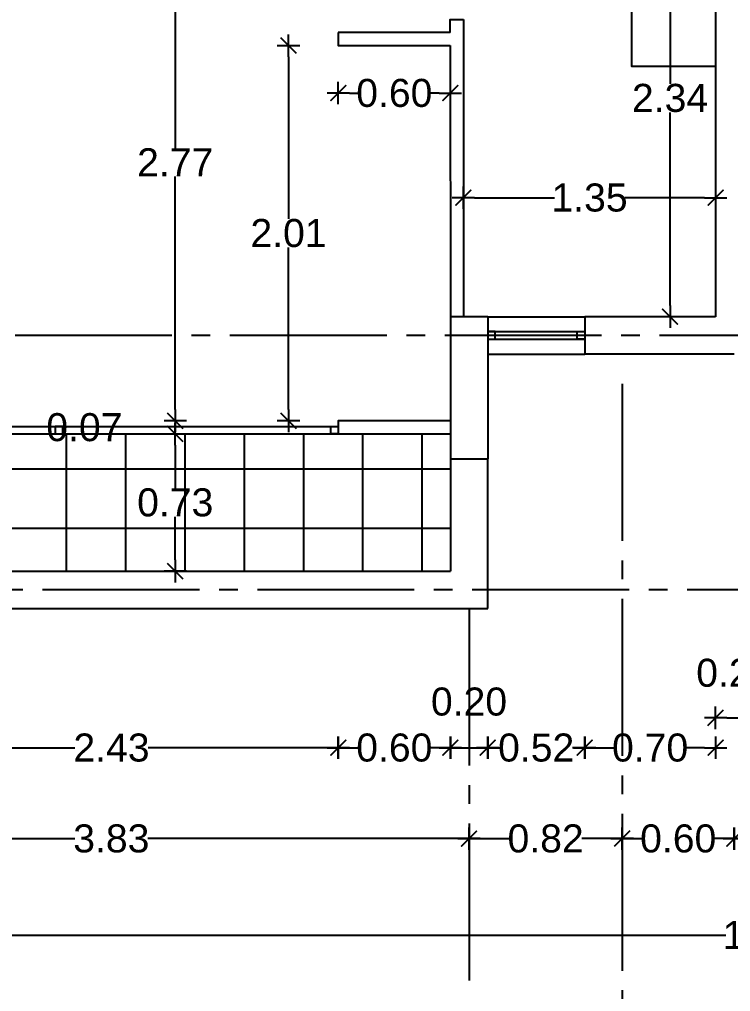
# Model space of a CAD drawing. Header units: millimetres. Extents: x 1217 to 2428, y 234 to 644.
# Drawn here: x 2355.91 to 2359.72, y 520.48 to 525.68 of the extents above; entities that cross this region are included whole.
import ezdxf

# ---------------------------------------------------------------- set-up
doc = ezdxf.new("R2010")
doc.units = ezdxf.units.MM
doc.linetypes.add('ACAD_ISO04W100', pattern=[30, 24, -3, 0, -3])
doc.layers.get('0').update_dxf_attribs({"lineweight": 5})
for name, color, linetype in [('0.1', 251, 'Continuous'), ('0.2', 2, 'Continuous'), ('0.3', 6, 'Continuous'), ('COTAS', 252, 'Continuous'), ('COTAS INTERIORES', 3, 'Continuous'), ('EJES', 8, 'Continuous'), ('MUROS', 7, 'Continuous')]:
    doc.layers.add(name, color=color, linetype=linetype)
doc.styles.add('INTERARQ', font='arial.ttf')
doc.dimstyles.new('ESCALA_1-50', dxfattribs={"dimtxt": 0.15, "dimasz": 0.06, "dimexe": 0.18, "dimexo": 0.0625, "dimgap": 0, "dimtad": 0, "dimtih": 1, "dimtoh": 1, "dimzin": 0, "dimdsep": 46, "dimtxsty": 'INTERARQ', "dimblk": 'DIMTICK', "dimcen": 0, "dimse1": 1, "dimse2": 1, "dimclrd": 256, "dimclre": 1, "dimclrt": 2, "dimadec": 0, "dimazin": 0, "dimtfac": 4.5, "dimtofl": 0, "dimtmove": 2, "dimatfit": 3, "dimldrblk": 'DIMTICK', "dimfxl": 1, "dimtolj": 1, "dimtzin": 0, "dimarcsym": 0})

# ---------------------------------------------------------------- blocks, each defined once
blk = doc.blocks.new('DIMTICK')
at = {"color": 1}
for p, q in [((0, 1), (0, -1)), ((-1, 0), (1, 0))]:
    blk.add_line(p, q, dxfattribs=at)
at = {"color": 3, "const_width": 0.141}
blk.add_lwpolyline([(0.707, 0.707), (-0.707, -0.707)], dxfattribs=at)
blk = doc.blocks.new('*D698')
at = {"layer": 'COTAS INTERIORES', "lineweight": -2, "ltscale": 3, "transparency": 16777216}
for p, q in [((2356.7458, 523.4041), (2356.7458, 523.1733)), ((2356.7458, 522.7893), (2356.7458, 523.0201))]:
    blk.add_line(p, q, dxfattribs=at)
at = {"layer": 'DEFPOINTS', "color": 0, "ltscale": 3, "transparency": 16777216}
for p in [(2356.7458, 523.4641, 0), (2356.7458, 523.4641), (2356.7458, 522.7293, 0)]:
    blk.add_point(p, dxfattribs=at)
at = {"layer": 'COTAS INTERIORES', "lineweight": -2, "ltscale": 3, "transparency": 16777216, "xscale": 0.06, "yscale": 0.06, "zscale": 0.06}
for p, rotation in [((2356.7458, 523.4641), 90), ((2356.7458, 522.7293), 270)]:
    blk.add_blockref('DIMTICK', p, dxfattribs=dict(at, rotation=rotation))
at = {"layer": 'COTAS INTERIORES', "color": 2, "ltscale": 3, "transparency": 16777216, "insert": (2356.7458, 523.0967), "char_height": 0.15, "attachment_point": 5, "style": 'INTERARQ'}
blk.add_mtext('\\A1;0.73', dxfattribs=at)
blk = doc.blocks.new('*D401')
at = {"layer": 'COTAS', "lineweight": -2, "ltscale": 3, "transparency": 16777216}
for p, q in [((2355.2505, 521.7846), (2356.2085, 521.7846)), ((2357.5587, 521.7846), (2356.6007, 521.7846))]:
    blk.add_line(p, q, dxfattribs=at)
at = {"layer": 'DEFPOINTS', "color": 0, "ltscale": 3, "transparency": 16777216}
for p in [(2357.6187, 523.243), (2355.1905, 522.3082), (2357.6187, 521.7846)]:
    blk.add_point(p, dxfattribs=at)
at = {"layer": 'COTAS', "lineweight": -2, "ltscale": 3, "transparency": 16777216, "xscale": 0.06, "yscale": 0.06, "zscale": 0.06, "rotation": 180}
blk.add_blockref('DIMTICK', (2355.1905, 521.7846), dxfattribs=at)
at = {"layer": 'COTAS', "lineweight": -2, "ltscale": 3, "transparency": 16777216, "xscale": 0.06, "yscale": 0.06, "zscale": 0.06}
blk.add_blockref('DIMTICK', (2357.6187, 521.7846), dxfattribs=at)
at = {"layer": 'COTAS', "color": 2, "ltscale": 3, "transparency": 16777216, "insert": (2356.4046, 521.7846), "char_height": 0.15, "attachment_point": 5, "style": 'INTERARQ'}
blk.add_mtext('\\A1;2.43', dxfattribs=at)
blk = doc.blocks.new('*D402')
at = {"layer": 'COTAS', "lineweight": -2, "ltscale": 3, "transparency": 16777216}
for p, q in [((2357.6787, 521.7846), (2357.724, 521.7846)), ((2358.1584, 521.7846), (2358.1131, 521.7846))]:
    blk.add_line(p, q, dxfattribs=at)
at = {"layer": 'DEFPOINTS', "color": 0, "ltscale": 3, "transparency": 16777216}
for p in [(2357.6187, 523.243), (2358.2184, 523.1102), (2358.2184, 521.7846)]:
    blk.add_point(p, dxfattribs=at)
at = {"layer": 'COTAS', "lineweight": -2, "ltscale": 3, "transparency": 16777216, "xscale": 0.06, "yscale": 0.06, "zscale": 0.06, "rotation": 180}
blk.add_blockref('DIMTICK', (2357.6187, 521.7846), dxfattribs=at)
at = {"layer": 'COTAS', "lineweight": -2, "ltscale": 3, "transparency": 16777216, "xscale": 0.06, "yscale": 0.06, "zscale": 0.06}
blk.add_blockref('DIMTICK', (2358.2184, 521.7846), dxfattribs=at)
at = {"layer": 'COTAS', "color": 2, "ltscale": 3, "transparency": 16777216, "insert": (2357.9185, 521.7846), "char_height": 0.15, "attachment_point": 5, "style": 'INTERARQ'}
blk.add_mtext('\\A1;0.60', dxfattribs=at)
blk = doc.blocks.new('*D403')
at = {"layer": 'COTAS', "lineweight": -2, "ltscale": 3, "transparency": 16777216}
blk.add_line((2358.2784, 521.7846), (2358.3584, 521.7846), dxfattribs=at)
at = {"layer": 'DEFPOINTS', "color": 0, "ltscale": 3, "transparency": 16777216}
for p in [(2358.2184, 523.1102), (2358.4184, 523.1102), (2358.4184, 521.7846)]:
    blk.add_point(p, dxfattribs=at)
at = {"layer": 'COTAS', "lineweight": -2, "ltscale": 3, "transparency": 16777216, "xscale": 0.06, "yscale": 0.06, "zscale": 0.06, "rotation": 180}
blk.add_blockref('DIMTICK', (2358.2184, 521.7846), dxfattribs=at)
at = {"layer": 'COTAS', "lineweight": -2, "ltscale": 3, "transparency": 16777216, "xscale": 0.06, "yscale": 0.06, "zscale": 0.06}
blk.add_blockref('DIMTICK', (2358.4184, 521.7846), dxfattribs=at)
at = {"layer": 'COTAS', "color": 2, "ltscale": 3, "transparency": 16777216, "insert": (2358.3184, 522.0307), "char_height": 0.15, "attachment_point": 5, "style": 'INTERARQ'}
blk.add_mtext('\\A1;0.20', dxfattribs=at)
blk = doc.blocks.new('*D404')
at = {"layer": 'COTAS', "lineweight": -2, "ltscale": 3, "transparency": 16777216}
for p, q in [((2358.4784, 521.7846), (2358.4839, 521.7846)), ((2358.8775, 521.7846), (2358.872, 521.7846))]:
    blk.add_line(p, q, dxfattribs=at)
at = {"layer": 'DEFPOINTS', "color": 0, "ltscale": 3, "transparency": 16777216}
for p in [(2358.9375, 523.5101), (2358.4184, 523.1102), (2358.9375, 521.7846)]:
    blk.add_point(p, dxfattribs=at)
at = {"layer": 'COTAS', "lineweight": -2, "ltscale": 3, "transparency": 16777216, "xscale": 0.06, "yscale": 0.06, "zscale": 0.06, "rotation": 180}
blk.add_blockref('DIMTICK', (2358.4184, 521.7846), dxfattribs=at)
at = {"layer": 'COTAS', "lineweight": -2, "ltscale": 3, "transparency": 16777216, "xscale": 0.06, "yscale": 0.06, "zscale": 0.06}
blk.add_blockref('DIMTICK', (2358.9375, 521.7846), dxfattribs=at)
at = {"layer": 'COTAS', "color": 2, "ltscale": 3, "transparency": 16777216, "insert": (2358.6779, 521.7846), "char_height": 0.15, "attachment_point": 5, "style": 'INTERARQ'}
blk.add_mtext('\\A1;0.52', dxfattribs=at)
blk = doc.blocks.new('*D405')
at = {"layer": 'COTAS', "lineweight": -2, "ltscale": 3, "transparency": 16777216}
for p, q in [((2358.9975, 521.7846), (2359.0934, 521.7846)), ((2359.5784, 521.7846), (2359.4825, 521.7846))]:
    blk.add_line(p, q, dxfattribs=at)
at = {"layer": 'DEFPOINTS', "color": 0, "ltscale": 3, "transparency": 16777216}
for p in [(2359.6384, 523.7102), (2358.9375, 523.5101), (2359.6384, 521.7846)]:
    blk.add_point(p, dxfattribs=at)
at = {"layer": 'COTAS', "lineweight": -2, "ltscale": 3, "transparency": 16777216, "xscale": 0.06, "yscale": 0.06, "zscale": 0.06, "rotation": 180}
blk.add_blockref('DIMTICK', (2358.9375, 521.7846), dxfattribs=at)
at = {"layer": 'COTAS', "lineweight": -2, "ltscale": 3, "transparency": 16777216, "xscale": 0.06, "yscale": 0.06, "zscale": 0.06}
blk.add_blockref('DIMTICK', (2359.6384, 521.7846), dxfattribs=at)
at = {"layer": 'COTAS', "color": 2, "ltscale": 3, "transparency": 16777216, "insert": (2359.2879, 521.7846), "char_height": 0.15, "attachment_point": 5, "style": 'INTERARQ'}
blk.add_mtext('\\A1;0.70', dxfattribs=at)
blk = doc.blocks.new('*D406')
at = {"layer": 'COTAS', "lineweight": -2, "ltscale": 3, "transparency": 16777216}
blk.add_line((2359.6984, 521.9446), (2359.7784, 521.9446), dxfattribs=at)
at = {"layer": 'DEFPOINTS', "color": 0, "ltscale": 3, "transparency": 16777216}
for p in [(2359.6384, 523.8702), (2359.8384, 523.8702), (2359.8384, 521.9446)]:
    blk.add_point(p, dxfattribs=at)
at = {"layer": 'COTAS', "lineweight": -2, "ltscale": 3, "transparency": 16777216, "xscale": 0.06, "yscale": 0.06, "zscale": 0.06, "rotation": 180}
blk.add_blockref('DIMTICK', (2359.6384, 521.9446), dxfattribs=at)
at = {"layer": 'COTAS', "lineweight": -2, "ltscale": 3, "transparency": 16777216, "xscale": 0.06, "yscale": 0.06, "zscale": 0.06}
blk.add_blockref('DIMTICK', (2359.8384, 521.9446), dxfattribs=at)
at = {"layer": 'COTAS', "color": 2, "ltscale": 3, "transparency": 16777216, "insert": (2359.7384, 522.1847), "char_height": 0.15, "attachment_point": 5, "style": 'INTERARQ'}
blk.add_mtext('\\A1;0.20', dxfattribs=at)
blk = doc.blocks.new('*D417')
at = {"layer": 'COTAS', "lineweight": -2, "ltscale": 3, "transparency": 16777216}
for p, q in [((2354.5485, 521.2982), (2356.2088, 521.2982)), ((2358.2587, 521.2982), (2356.5984, 521.2982))]:
    blk.add_line(p, q, dxfattribs=at)
at = {"layer": 'DEFPOINTS', "color": 0, "ltscale": 3, "transparency": 16777216}
for p in [(2358.3187, 522.3082), (2354.4885, 521.2982, 0), (2358.3187, 521.2982)]:
    blk.add_point(p, dxfattribs=at)
at = {"layer": 'COTAS', "lineweight": -2, "ltscale": 3, "transparency": 16777216, "xscale": 0.06, "yscale": 0.06, "zscale": 0.06, "rotation": 180}
blk.add_blockref('DIMTICK', (2354.4885, 521.2982), dxfattribs=at)
at = {"layer": 'COTAS', "lineweight": -2, "ltscale": 3, "transparency": 16777216, "xscale": 0.06, "yscale": 0.06, "zscale": 0.06}
blk.add_blockref('DIMTICK', (2358.3187, 521.2982), dxfattribs=at)
at = {"layer": 'COTAS', "color": 2, "ltscale": 3, "transparency": 16777216, "insert": (2356.4036, 521.2982), "char_height": 0.15, "attachment_point": 5, "style": 'INTERARQ'}
blk.add_mtext('\\A1;3.83', dxfattribs=at)
blk = doc.blocks.new('*D418')
at = {"layer": 'COTAS', "lineweight": -2, "ltscale": 3, "transparency": 16777216}
for p, q in [((2358.3787, 521.2982), (2358.5343, 521.2982)), ((2359.078, 521.2982), (2358.9224, 521.2982))]:
    blk.add_line(p, q, dxfattribs=at)
at = {"layer": 'DEFPOINTS', "color": 0, "ltscale": 3, "transparency": 16777216}
for p in [(2359.138, 522.4081), (2358.3187, 522.3082), (2359.138, 521.2982)]:
    blk.add_point(p, dxfattribs=at)
at = {"layer": 'COTAS', "lineweight": -2, "ltscale": 3, "transparency": 16777216, "xscale": 0.06, "yscale": 0.06, "zscale": 0.06, "rotation": 180}
blk.add_blockref('DIMTICK', (2358.3187, 521.2982), dxfattribs=at)
at = {"layer": 'COTAS', "lineweight": -2, "ltscale": 3, "transparency": 16777216, "xscale": 0.06, "yscale": 0.06, "zscale": 0.06}
blk.add_blockref('DIMTICK', (2359.138, 521.2982), dxfattribs=at)
at = {"layer": 'COTAS', "color": 2, "ltscale": 3, "transparency": 16777216, "insert": (2358.7284, 521.2982), "char_height": 0.15, "attachment_point": 5, "style": 'INTERARQ'}
blk.add_mtext('\\A1;0.82', dxfattribs=at)
blk = doc.blocks.new('*D419')
at = {"layer": 'COTAS', "lineweight": -2, "ltscale": 3, "transparency": 16777216}
for p, q in [((2359.198, 521.2982), (2359.2437, 521.2982)), ((2359.6784, 521.2982), (2359.6328, 521.2982))]:
    blk.add_line(p, q, dxfattribs=at)
at = {"layer": 'DEFPOINTS', "color": 0, "ltscale": 3, "transparency": 16777216}
for p in [(2359.138, 522.4081), (2359.7384, 522.4081), (2359.7384, 521.2982)]:
    blk.add_point(p, dxfattribs=at)
at = {"layer": 'COTAS', "lineweight": -2, "ltscale": 3, "transparency": 16777216, "xscale": 0.06, "yscale": 0.06, "zscale": 0.06, "rotation": 180}
blk.add_blockref('DIMTICK', (2359.138, 521.2982), dxfattribs=at)
at = {"layer": 'COTAS', "lineweight": -2, "ltscale": 3, "transparency": 16777216, "xscale": 0.06, "yscale": 0.06, "zscale": 0.06}
blk.add_blockref('DIMTICK', (2359.7384, 521.2982), dxfattribs=at)
at = {"layer": 'COTAS', "color": 2, "ltscale": 3, "transparency": 16777216, "insert": (2359.4382, 521.2982), "char_height": 0.15, "attachment_point": 5, "style": 'INTERARQ'}
blk.add_mtext('\\A1;0.60', dxfattribs=at)
blk = doc.blocks.new('*D420')
at = {"layer": 'COTAS', "lineweight": -2, "ltscale": 3, "transparency": 16777216}
for p, q in [((2359.7984, 521.2982), (2359.9443, 521.2982)), ((2360.4794, 521.2982), (2360.3335, 521.2982))]:
    blk.add_line(p, q, dxfattribs=at)
at = {"layer": 'DEFPOINTS', "color": 0, "ltscale": 3, "transparency": 16777216}
for p in [(2359.7384, 522.4081), (2360.5394, 522.4081), (2360.5394, 521.2982)]:
    blk.add_point(p, dxfattribs=at)
at = {"layer": 'COTAS', "lineweight": -2, "ltscale": 3, "transparency": 16777216, "xscale": 0.06, "yscale": 0.06, "zscale": 0.06, "rotation": 180}
blk.add_blockref('DIMTICK', (2359.7384, 521.2982), dxfattribs=at)
at = {"layer": 'COTAS', "lineweight": -2, "ltscale": 3, "transparency": 16777216, "xscale": 0.06, "yscale": 0.06, "zscale": 0.06}
blk.add_blockref('DIMTICK', (2360.5394, 521.2982), dxfattribs=at)
at = {"layer": 'COTAS', "color": 2, "ltscale": 3, "transparency": 16777216, "insert": (2360.1389, 521.2982), "char_height": 0.15, "attachment_point": 5, "style": 'INTERARQ'}
blk.add_mtext('\\A1;0.80', dxfattribs=at)
blk = doc.blocks.new('*D426')
at = {"layer": 'COTAS', "lineweight": -2, "ltscale": 3, "transparency": 16777216}
for p, q in [((2352.9384, 520.782), (2359.6931, 520.782)), ((2366.9383, 520.782), (2360.1836, 520.782))]:
    blk.add_line(p, q, dxfattribs=at)
at = {"layer": 'DEFPOINTS', "color": 0, "ltscale": 3, "transparency": 16777216}
for p in [(2352.8784, 526.0801, 0), (2366.9983, 526.0801, 0), (2366.9983, 520.782)]:
    blk.add_point(p, dxfattribs=at)
at = {"layer": 'COTAS', "lineweight": -2, "ltscale": 3, "transparency": 16777216, "xscale": 0.06, "yscale": 0.06, "zscale": 0.06, "rotation": 180}
blk.add_blockref('DIMTICK', (2352.8784, 520.782), dxfattribs=at)
at = {"layer": 'COTAS', "lineweight": -2, "ltscale": 3, "transparency": 16777216, "xscale": 0.06, "yscale": 0.06, "zscale": 0.06}
blk.add_blockref('DIMTICK', (2366.9983, 520.782), dxfattribs=at)
at = {"layer": 'COTAS', "color": 2, "ltscale": 3, "transparency": 16777216, "insert": (2359.9384, 520.782), "char_height": 0.15, "attachment_point": 5, "style": 'INTERARQ'}
blk.add_mtext('\\A1;14.12', dxfattribs=at)
blk = doc.blocks.new('*D795')
at = {"layer": 'COTAS INTERIORES', "lineweight": -2, "ltscale": 3, "transparency": 16777216}
for p, q in [((2356.7458, 523.5941), (2356.7458, 523.6541)), ((2356.7458, 523.4041), (2356.7458, 523.3441))]:
    blk.add_line(p, q, dxfattribs=at)
at = {"layer": 'DEFPOINTS', "color": 0, "ltscale": 3, "transparency": 16777216}
for p in [(2356.7458, 523.5341), (2357.6187, 523.5341, 0), (2356.7458, 523.4641, 0)]:
    blk.add_point(p, dxfattribs=at)
at = {"layer": 'COTAS INTERIORES', "lineweight": -2, "ltscale": 3, "transparency": 16777216, "xscale": 0.06, "yscale": 0.06, "zscale": 0.06}
for p, rotation in [((2356.7458, 523.5341), 270), ((2356.7458, 523.4641), 90)]:
    blk.add_blockref('DIMTICK', p, dxfattribs=dict(at, rotation=rotation))
at = {"layer": 'COTAS INTERIORES', "color": 2, "ltscale": 3, "transparency": 16777216, "insert": (2356.2595, 523.4991), "char_height": 0.15, "attachment_point": 5, "style": 'INTERARQ'}
blk.add_mtext('\\A1;0.07', dxfattribs=at)
blk = doc.blocks.new('*D796')
at = {"layer": 'COTAS INTERIORES', "lineweight": -2, "ltscale": 3, "transparency": 16777216}
for p, q in [((2356.7458, 526.2412), (2356.7458, 524.993)), ((2356.7458, 523.5941), (2356.7458, 524.8424))]:
    blk.add_line(p, q, dxfattribs=at)
at = {"layer": 'DEFPOINTS', "color": 0, "ltscale": 3, "transparency": 16777216}
for p in [(2356.7458, 526.3012), (2357.3684, 526.3012), (2357.6187, 523.5341, 0)]:
    blk.add_point(p, dxfattribs=at)
at = {"layer": 'COTAS INTERIORES', "lineweight": -2, "ltscale": 3, "transparency": 16777216, "xscale": 0.06, "yscale": 0.06, "zscale": 0.06}
for p, rotation in [((2356.7458, 526.3012), 90), ((2356.7458, 523.5341), 270)]:
    blk.add_blockref('DIMTICK', p, dxfattribs=dict(at, rotation=rotation))
at = {"layer": 'COTAS INTERIORES', "color": 2, "ltscale": 3, "transparency": 16777216, "insert": (2356.7458, 524.9177), "char_height": 0.15, "attachment_point": 5, "style": 'INTERARQ'}
blk.add_mtext('\\A1;2.77', dxfattribs=at)
blk = doc.blocks.new('*D797')
at = {"layer": 'COTAS INTERIORES', "lineweight": -2, "ltscale": 3, "transparency": 16777216}
for p, q in [((2357.3522, 525.4822), (2357.3522, 524.6147)), ((2357.3522, 523.5941), (2357.3522, 524.4615))]:
    blk.add_line(p, q, dxfattribs=at)
at = {"layer": 'DEFPOINTS', "color": 0, "ltscale": 3, "transparency": 16777216}
for p in [(2357.3522, 525.5422), (2357.7974, 525.5422, 0), (2357.7975, 523.5341, 0)]:
    blk.add_point(p, dxfattribs=at)
at = {"layer": 'COTAS INTERIORES', "lineweight": -2, "ltscale": 3, "transparency": 16777216, "xscale": 0.06, "yscale": 0.06, "zscale": 0.06}
for p, rotation in [((2357.3522, 525.5422), 90), ((2357.3522, 523.5341), 270)]:
    blk.add_blockref('DIMTICK', p, dxfattribs=dict(at, rotation=rotation))
at = {"layer": 'COTAS INTERIORES', "color": 2, "ltscale": 3, "transparency": 16777216, "insert": (2357.3522, 524.5381), "char_height": 0.15, "attachment_point": 5, "style": 'INTERARQ'}
blk.add_mtext('\\A1;2.01', dxfattribs=at)
blk = doc.blocks.new('*D798')
at = {"layer": 'COTAS INTERIORES', "lineweight": -2, "ltscale": 3, "transparency": 16777216}
for p, q in [((2357.6787, 525.2879), (2357.7239, 525.2879)), ((2358.1583, 525.2879), (2358.1131, 525.2879))]:
    blk.add_line(p, q, dxfattribs=at)
at = {"layer": 'DEFPOINTS', "color": 0, "ltscale": 3, "transparency": 16777216}
for p in [(2357.6187, 525.6121, 0), (2358.2183, 525.6121, 0), (2358.2183, 525.2879)]:
    blk.add_point(p, dxfattribs=at)
at = {"layer": 'COTAS INTERIORES', "lineweight": -2, "ltscale": 3, "transparency": 16777216, "xscale": 0.06, "yscale": 0.06, "zscale": 0.06, "rotation": 180}
blk.add_blockref('DIMTICK', (2357.6187, 525.2879), dxfattribs=at)
at = {"layer": 'COTAS INTERIORES', "lineweight": -2, "ltscale": 3, "transparency": 16777216, "xscale": 0.06, "yscale": 0.06, "zscale": 0.06}
blk.add_blockref('DIMTICK', (2358.2183, 525.2879), dxfattribs=at)
at = {"layer": 'COTAS INTERIORES', "color": 2, "ltscale": 3, "transparency": 16777216, "insert": (2357.9185, 525.2879), "char_height": 0.15, "attachment_point": 5, "style": 'INTERARQ'}
blk.add_mtext('\\A1;0.60', dxfattribs=at)
blk = doc.blocks.new('*D800')
at = {"layer": 'COTAS INTERIORES', "lineweight": -2, "ltscale": 3, "transparency": 16777216}
for p, q in [((2359.3944, 526.3713), (2359.3944, 525.3379)), ((2359.3944, 524.1512), (2359.3944, 525.1846))]:
    blk.add_line(p, q, dxfattribs=at)
at = {"layer": 'DEFPOINTS', "color": 0, "ltscale": 3, "transparency": 16777216}
for p in [(2359.2878, 526.4313, 0), (2359.3944, 526.4313), (2359.2879, 524.0912, 0)]:
    blk.add_point(p, dxfattribs=at)
at = {"layer": 'COTAS INTERIORES', "lineweight": -2, "ltscale": 3, "transparency": 16777216, "xscale": 0.06, "yscale": 0.06, "zscale": 0.06}
for p, rotation in [((2359.3944, 526.4313), 90), ((2359.3944, 524.0912), 270)]:
    blk.add_blockref('DIMTICK', p, dxfattribs=dict(at, rotation=rotation))
at = {"layer": 'COTAS INTERIORES', "color": 2, "ltscale": 3, "transparency": 16777216, "insert": (2359.3944, 525.2613), "char_height": 0.15, "attachment_point": 5, "style": 'INTERARQ'}
blk.add_mtext('\\A1;2.34', dxfattribs=at)
blk = doc.blocks.new('*D801')
at = {"layer": 'COTAS INTERIORES', "lineweight": -2, "ltscale": 3, "transparency": 16777216}
for p, q in [((2358.3483, 524.7281), (2358.7751, 524.7281)), ((2359.5784, 524.7281), (2359.1517, 524.7281))]:
    blk.add_line(p, q, dxfattribs=at)
at = {"layer": 'DEFPOINTS', "color": 0, "ltscale": 3, "transparency": 16777216}
for p in [(2358.2883, 524.8867, 0), (2359.6384, 524.7913, 0), (2359.6384, 524.7281)]:
    blk.add_point(p, dxfattribs=at)
at = {"layer": 'COTAS INTERIORES', "lineweight": -2, "ltscale": 3, "transparency": 16777216, "xscale": 0.06, "yscale": 0.06, "zscale": 0.06, "rotation": 180}
blk.add_blockref('DIMTICK', (2358.2883, 524.7281), dxfattribs=at)
at = {"layer": 'COTAS INTERIORES', "lineweight": -2, "ltscale": 3, "transparency": 16777216, "xscale": 0.06, "yscale": 0.06, "zscale": 0.06}
blk.add_blockref('DIMTICK', (2359.6384, 524.7281), dxfattribs=at)
at = {"layer": 'COTAS INTERIORES', "color": 2, "ltscale": 3, "transparency": 16777216, "insert": (2358.9634, 524.7281), "char_height": 0.15, "attachment_point": 5, "style": 'INTERARQ'}
blk.add_mtext('\\A1;1.35', dxfattribs=at)

msp = doc.modelspace()

# ---------------------------------------------------------------- hatches: boundary and pattern name
at = {"layer": '0.1'}
h = msp.add_hatch(dxfattribs=at)
h.set_pattern_fill('NET', color=256, scale=0.099999, angle=-270, style=0)
h.set_pattern_definition([(90, (807.40966, -286.0244), (-0.31749764, 2e-16), []), (180, (807.40966, -286.0244), (-2e-16, -0.31749764), [])])
h.paths.add_polyline_path([(2358.21837, 522.72928), (2355.27329, 522.72928), (2354.58846, 523.41412), (2354.58846, 523.46412), (2354.62846, 523.46412), (2357.6187, 523.46412), (2358.21837, 523.46412)])

# ---------------------------------------------------------------- linework, layer by layer
at = {"layer": '0.1', "elevation": 0}
for points in [[(2359.63843, 526.43129), (2359.18896, 526.43129), (2359.18896, 525.43208), (2359.63843, 525.43208)], [(2358.41837, 524.01127), (2358.93745, 524.01126)], [(2358.41837, 523.97127), (2358.93745, 523.97126)], [(2354.62846, 523.50412), (2357.6187, 523.50412)], [(2354.62846, 523.50412), (2357.6187, 523.50412)], [(2354.62846, 523.46412), (2357.6187, 523.46412)], [(2354.62846, 523.46412), (2357.6187, 523.46412)]]:
    msp.add_lwpolyline(points, dxfattribs=at)
at = {"layer": '0.1', "color": 1, "elevation": 0}
for points in [[(2358.41837, 524.09121), (2358.93745, 524.09125)], [(2358.41837, 523.89128), (2358.93745, 523.89128)]]:
    msp.add_lwpolyline(points, dxfattribs=at)
at = {"layer": '0.2', "elevation": 0}
for points in [[(2358.41837, 524.01128), (2358.41837, 523.97128), (2358.45837, 523.97128), (2358.45837, 524.01128), (2358.41837, 524.01128)], [(2358.93745, 524.01127), (2358.93745, 523.97127), (2358.89745, 523.97127), (2358.89745, 524.01127), (2358.93745, 524.01127)], [(2356.14358, 523.46412), (2356.14358, 523.50412), (2356.10358, 523.50412), (2356.10358, 523.46412), (2356.14358, 523.46412)], [(2356.14358, 523.46412), (2356.14358, 523.50412), (2356.10358, 523.50412), (2356.10358, 523.46412), (2356.14358, 523.46412)], [(2357.5787, 523.46412), (2357.5787, 523.50412), (2357.6187, 523.50412), (2357.6187, 523.46412), (2357.5787, 523.46412)], [(2357.5787, 523.46412), (2357.5787, 523.50412), (2357.6187, 523.50412), (2357.6187, 523.46412), (2357.5787, 523.46412)], [(2358.21837, 523.33128), (2358.21837, 522.72928)], [(2358.41837, 522.52928), (2358.41837, 523.33128)], [(2355.27329, 522.72928), (2358.21837, 522.72928)], [(2355.19045, 522.52928), (2358.41837, 522.52928)]]:
    msp.add_lwpolyline(points, dxfattribs=at)
at = {"layer": '0.3'}
for p, q in [((2358.28833, 525.68212, 0), (2358.28833, 524.09123, 0)), ((2358.21831, 525.54217, 0), (2358.21838, 524.09123, 0))]:
    msp.add_line(p, q, dxfattribs=at)
at = {"layer": '0.3', "elevation": 0}
for points in [[(2358.2183, 525.61214), (2358.2183, 525.68212), (2358.28822, 525.68212)], [(2358.2183, 525.61214), (2357.6187, 525.61214)], [(2357.6187, 525.61214), (2357.6187, 525.54214), (2358.2183, 525.54217)], [(2358.21837, 523.53412), (2357.61872, 523.53412), (2357.61872, 523.46412), (2358.21837, 523.46412)]]:
    msp.add_lwpolyline(points, dxfattribs=at)
at = {"layer": 'EJES', "linetype": 'ACAD_ISO04W100', "ltscale": 0.035, "elevation": 0}
for points in [[(2360.17837, 523.99126), (2350.42715, 523.99126)], [(2359.13799, 523.73128), (2359.13799, 520.03979)], [(2369.52562, 522.62918), (2350.42715, 522.62918)], [(2369.52562, 522.62918), (2350.42715, 522.62918)], [(2358.31872, 522.52928), (2358.31872, 520.03979)]]:
    msp.add_lwpolyline(points, dxfattribs=at)
at = {"layer": 'MUROS'}
msp.add_line((2359.63841, 529.02787, 0), (2359.63841, 524.09126, 0), dxfattribs=at)
at = {"layer": 'MUROS', "elevation": 0}
for points in [[(2358.21837, 524.09123), (2358.21837, 523.33128)], [(2358.41837, 524.09123), (2358.21837, 524.09123)], [(2358.41837, 524.09123), (2358.41837, 523.33128)], [(2359.63843, 524.09126), (2358.93745, 524.09124)], [(2358.93745, 524.09124), (2358.93745, 523.89125)], [(2359.73842, 523.89125), (2358.93745, 523.89125)], [(2358.21837, 523.33128), (2358.41837, 523.33128)]]:
    msp.add_lwpolyline(points, dxfattribs=at)

# ---------------------------------------------------------------- dimensions: what is measured, and where the dimension line sits
at = {"layer": 'COTAS', "ltscale": 3}
for base, p1, p2, picture, middle in [((2366.99833, 520.782, 0), (2352.87842, 526.08013, 0), (2366.99833, 526.08011, 0), '*D426', (2359.93837, 520.782, 0)), ((2359.63843, 521.78458, 0), (2358.93745, 523.51014, 0), (2359.63843, 523.71015, 0), '*D405', (2359.28794, 521.78458, 0)), ((2358.93745, 521.78458, 0), (2358.41837, 523.11017, 0), (2358.93745, 523.51014, 0), '*D404', (2358.67791, 521.78458, 0)), ((2357.61872, 521.78458, 0), (2355.19045, 522.30818, 0), (2357.61872, 523.24301, 0), '*D401', (2356.40459, 521.78458, 0)), ((2358.21837, 521.78458, 0), (2357.61872, 523.24301, 0), (2358.21837, 523.11017, 0), '*D402', (2357.91855, 521.78458, 0)), ((2359.13799, 521.29824, 0), (2358.31872, 522.30818, 0), (2359.13799, 522.40807, 0), '*D418', (2358.72836, 521.29824, 0)), ((2359.73844, 521.29824, 0), (2359.13799, 522.40807, 0), (2359.73844, 522.40807, 0), '*D419', (2359.43821, 521.29824, 0)), ((2360.53937, 521.29824, 0), (2359.73844, 522.40807, 0), (2360.53937, 522.40808, 0), '*D420', (2360.13891, 521.29824, 0)), ((2358.31872, 521.29824, 0), (2354.48848, 521.29824, 0), (2358.31872, 522.30818, 0), '*D417', (2356.4036, 521.29824, 0))]:
    dim = msp.add_linear_dim(base=base, p1=p1, p2=p2, dimstyle='ESCALA_1-50', dxfattribs=at)
    dim.commit()
    dim.dimension.update_dxf_attribs({"geometry": picture, "text_midpoint": middle})
for base, p1, p2, picture, middle in [((2359.83841, 521.94458, 0), (2359.63843, 523.87015, 0), (2359.83841, 523.87015, 0), '*D406', (2359.73842, 522.18474, 0)), ((2358.41837, 521.78458, 0), (2358.21837, 523.11017, 0), (2358.41837, 523.11017, 0), '*D403', (2358.31837, 522.03068, 0))]:
    dim = msp.add_linear_dim(base=base, p1=p1, p2=p2, dimstyle='ESCALA_1-50', dxfattribs=at)
    dim.commit()
    dim.dimension.update_dxf_attribs({"geometry": picture, "text_midpoint": middle, "dimtype": 160})
at = {"layer": 'COTAS INTERIORES', "ltscale": 3}
for base, p1, p2, angle, picture, middle in [((2359.39439, 526.43127, 0), (2359.28794, 524.09125, 0), (2359.28784, 526.43127, 0), 90, '*D800', (2359.39439, 525.26126, 0)), ((2356.74583, 526.30121, 0), (2357.61872, 523.53412, 0), (2357.36835, 526.30121, 0), 270, '*D796', (2356.74583, 524.91766, 0)), ((2357.35224, 525.54215, 0), (2357.79747, 523.53412, 0), (2357.79738, 525.54215, 0), 90, '*D797', (2357.35224, 524.53814, 0)), ((2356.74583, 523.53412, 0), (2356.74583, 523.46412, 0), (2357.61872, 523.53412, 0), 270, '*D795', (2356.25949, 523.49912, 0)), ((2356.74583, 523.46412, 0), (2356.74583, 522.72928, 0), (2356.74583, 523.46412, 0), 270, '*D698', (2356.74583, 523.0967, 0))]:
    dim = msp.add_linear_dim(base=base, p1=p1, p2=p2, angle=angle, dimstyle='ESCALA_1-50', dxfattribs=at)
    dim.commit()
    dim.dimension.update_dxf_attribs({"geometry": picture, "text_midpoint": middle})
for base, p1, p2, picture, middle in [((2358.2183, 525.28793, 0), (2357.6187, 525.61214, 0), (2358.2183, 525.61214, 0), '*D798', (2357.9185, 525.28793, 0)), ((2359.63841, 524.72806, 0), (2358.28833, 524.88667, 0), (2359.63841, 524.79132, 0), '*D801', (2358.96337, 524.72806, 0))]:
    dim = msp.add_linear_dim(base=base, p1=p1, p2=p2, dimstyle='ESCALA_1-50', dxfattribs=at)
    dim.commit()
    dim.dimension.update_dxf_attribs({"geometry": picture, "text_midpoint": middle})

doc.saveas('drawing.dxf')
